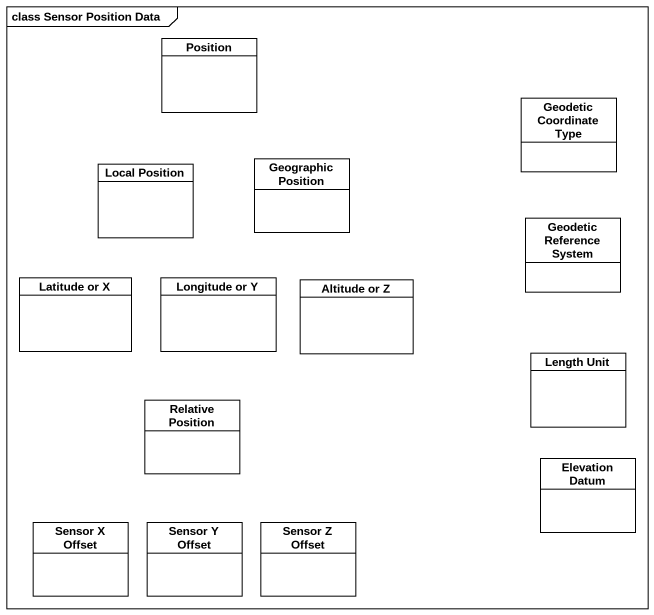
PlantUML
@startuml
mainframe class Sensor Position Data
hide circle
hide empty members
class Position
class "Geodetic Coordinate Type" as Geodetic_Coordinate_Type
class "Local Position" as Local_Position
class "Geographic Position" as Geographic_Position
class "Geodetic Reference System" as Geodetic_Reference_System
class "Latitude or X" as Latitude_or_X
class "Longitude or Y" as Longitude_or_Y
class "Altitude or Z" as Altitude_or_Z
class "Length Unit" as Length_Unit
class "Relative Position" as Relative_Position
class "Elevation Datum" as Elevation_Datum
class "Sensor X Offset" as Sensor_X_Offset
class "Sensor Y Offset" as Sensor_Y_Offset
class "Sensor Z Offset" as Sensor_Z_Offset
@enduml
